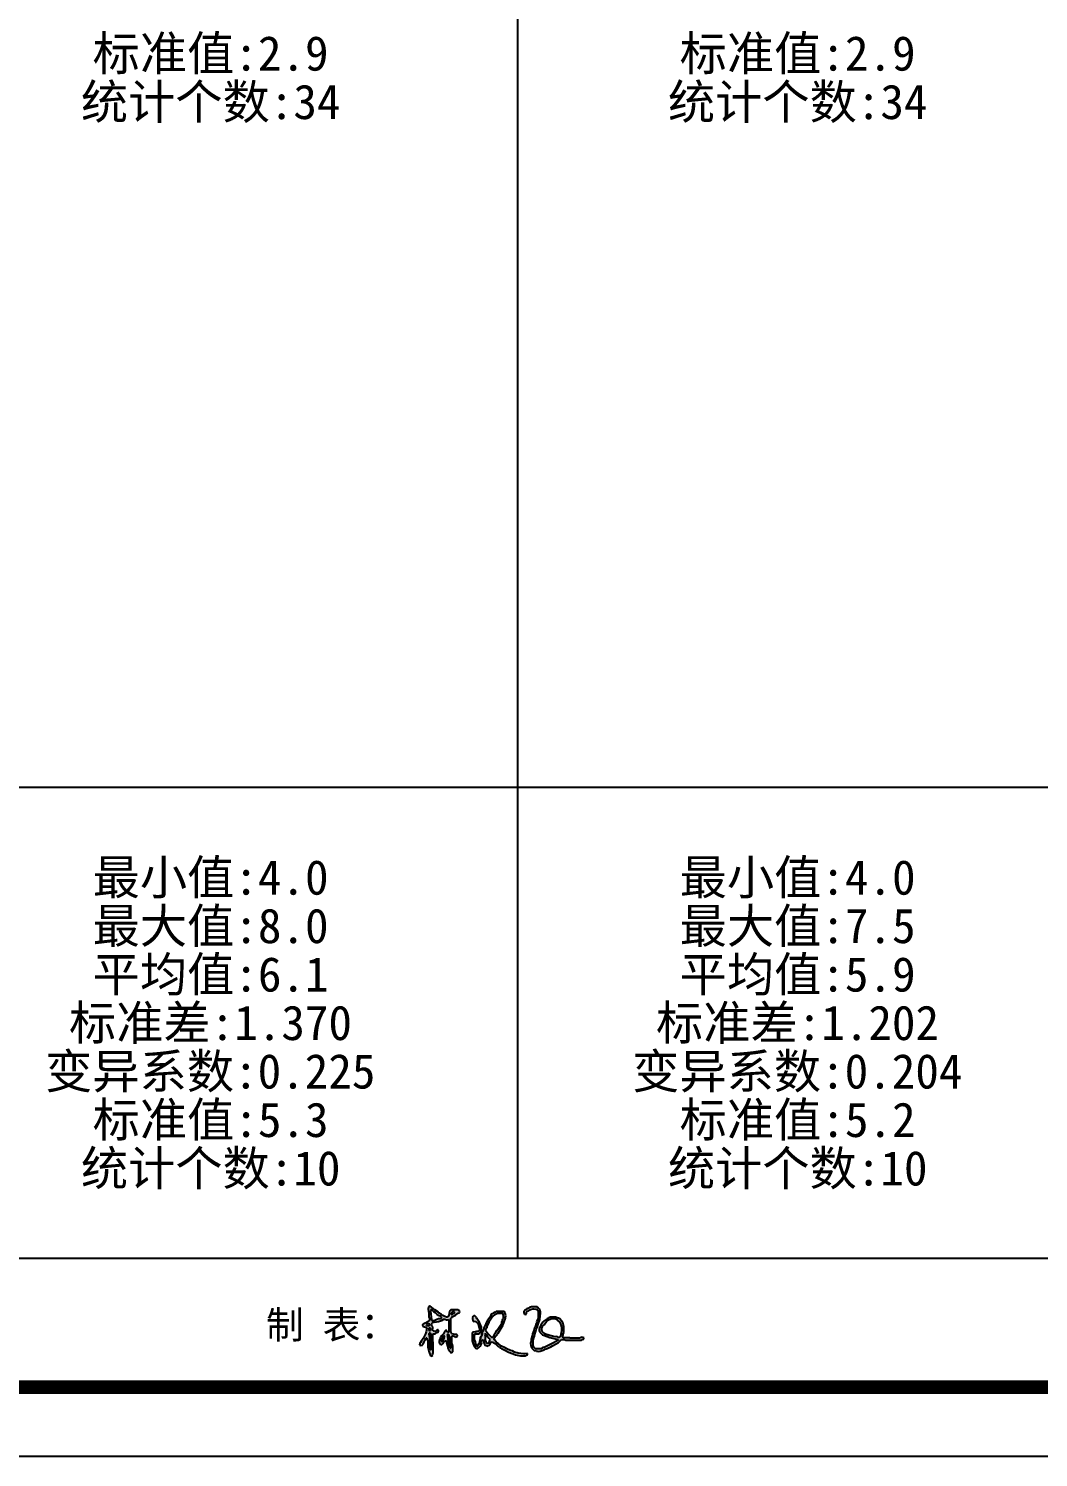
# Model space of a CAD drawing. Header units: millimetres. Extents: x 1134 to 2045, y 653 to 863.
# Drawn here: x 1504.8 to 1577.7, y 652.8 to 756 of the extents above; entities that cross this region are included whole.
import ezdxf

# ---------------------------------------------------------------- set-up
doc = ezdxf.new("R2010")
doc.units = ezdxf.units.MM
doc.layers.add('不打印', color=7, linetype='Continuous', plot=False)
doc.styles.add('成果图模板', font='simfang_0.ttf')
doc.styles.add('成果表转DWG表体', font='simfang_0.ttf', dxfattribs={"height": 2.5})

# ---------------------------------------------------------------- blocks, each defined once
blk = doc.blocks.new('动探试验统计表图框模板（昇龙3）.dwg1', base_point=(5, 185))
h = blk.add_hatch(color=256)
h.paths.add_polyline_path([(94.55, 9.36), (94.55, 9.57), (94.55, 9.99), (94.58, 9.99), (94.6, 10.04), (94.58, 10.06), (94.79, 10.15), (94.88, 10.2), (95.06, 10.34), (95.11, 10.37), (95.17, 10.39), (95.18, 10.45), (95.16, 10.5), (95.11, 10.54), (95.1, 10.55), (95.09, 10.56), (95.08, 10.57), (94.86, 10.57), (94.75, 10.57), (94.53, 10.57), (94.49, 10.54), (94.48, 10.52), (94.44, 10.48), (94.43, 10.33), (94.42, 10.26), (94.37, 10.12), (94.33, 10.07), (94.28, 10.05), (94.22, 10.06), (94.11, 10.1), (94.05, 10.12), (93.95, 10.17), (93.86, 10.24), (93.82, 10.27), (93.75, 10.35), (93.7, 10.35), (93.66, 10.37), (93.64, 10.41), (93.39, 10.59), (93.27, 10.68), (93.02, 10.86), (92.99, 10.84), (92.95, 10.83), (92.9, 10.69), (92.9, 10.61), (92.93, 10.46), (92.96, 10.31), (92.96, 10.22), (92.95, 10.06), (93.01, 9.96), (93.01, 9.88), (92.97, 9.77), (92.81, 9.69), (92.74, 9.65), (92.58, 9.57), (92.56, 9.55), (92.54, 9.54), (92.51, 9.55), (92.5, 9.51), (92.5, 9.49), (92.49, 9.44), (92.52, 9.43), (92.52, 9.4), (92.51, 9.37), (92.63, 9.35), (92.7, 9.33), (92.8, 9.26), (92.75, 8.99), (92.71, 8.85), (92.58, 8.61), (92.53, 8.5), (92.5, 8.45), (92.42, 8.35), (92.34, 8.23), (92.31, 8.16), (92.27, 8.03), (92.34, 8.02), (92.4, 8.01), (92.46, 8.03), (92.49, 8.05), (92.53, 8.1), (92.62, 8.27), (92.66, 8.36), (92.75, 8.54), (92.75, 8.56), (92.78, 8.57), (92.8, 8.55), (92.83, 8.46), (92.84, 8.41), (92.87, 8.32), (92.87, 8.16), (92.87, 8.08), (92.87, 7.92), (92.92, 7.7), (92.95, 7.59), (93.02, 7.37), (93.04, 7.33), (93.05, 7.31), (93.07, 7.26), (93.11, 7.27), (93.14, 7.26), (93.15, 7.23), (93.18, 7.26), (93.2, 7.28), (93.24, 7.32), (93.21, 7.36), (93.23, 7.42), (93.27, 7.44), (93.27, 7.78), (93.27, 7.95), (93.27, 8.28), (93.25, 8.28), (93.24, 8.28), (93.24, 8.51), (93.24, 8.63), (93.24, 8.86), (93.36, 8.85), (93.43, 8.87), (93.53, 8.94), (93.57, 8.96), (93.6, 8.97), (93.64, 8.99), (93.65, 9.02), (93.66, 9.04), (93.66, 9.08), (93.63, 9.13), (93.57, 9.14), (93.53, 9.1), (93.49, 9.09), (93.47, 9.08), (93.46, 9.04), (93.38, 9.02), (93.32, 9.03), (93.26, 9.08), (93.23, 9.1), (93.22, 9.11), (93.2, 9.14), (93.23, 9.23), (93.23, 9.28), (93.22, 9.37), (93.21, 9.41), (93.2, 9.43), (93.17, 9.44), (93.15, 9.53), (93.16, 9.58), (93.2, 9.66), (93.5, 9.71), (93.65, 9.75), (93.93, 9.84), (93.99, 9.9), (94.04, 9.91), (94.11, 9.9), (94.22, 9.87), (94.29, 9.87), (94.4, 9.88), (94.4, 9.52), (94.4, 9.34), (94.4, 8.97), (94.34, 8.96), (94.3, 8.97), (94.26, 9.01), (94.26, 9.04), (94.26, 9.08), (94.2, 9.09), (94.16, 9.08), (94.11, 9.04), (94.01, 8.86), (93.94, 8.78), (93.78, 8.64), (93.79, 8.57), (93.77, 8.52), (93.71, 8.46), (93.69, 8.32), (93.7, 8.24), (93.75, 8.1), (93.83, 8.08), (93.88, 8.09), (93.95, 8.14), (94.02, 8.22), (94.06, 8.27), (94.13, 8.35), (94.17, 8.35), (94.18, 8.35), (94.22, 8.35), (94.22, 8.2), (94.24, 8.12), (94.29, 7.97), (94.33, 7.81), (94.36, 7.72), (94.46, 7.59), (94.48, 7.57), (94.49, 7.54), (94.48, 7.52), (94.52, 7.51), (94.54, 7.5), (94.58, 7.5), (94.64, 7.53), (94.69, 7.55), (94.69, 7.71), (94.69, 7.79), (94.69, 7.95), (94.66, 8.04), (94.65, 8.08), (94.62, 8.17), (94.61, 8.36), (94.6, 8.46), (94.6, 8.64), (94.64, 8.7), (94.71, 8.7), (94.77, 8.66), (94.86, 8.62), (94.93, 8.63), (95.02, 8.68), (95.03, 8.73), (95.02, 8.76), (94.98, 8.79), (94.82, 8.8), (94.74, 8.82), (94.58, 8.86), (94.6, 8.89), (94.58, 8.93), (94.55, 8.94)])
h.paths.add_polyline_path([(94.4, 8.79), (94.46, 8.56), (94.47, 8.44), (94.49, 8.21), (94.54, 8.05), (94.55, 7.97), (94.55, 7.81), (94.52, 7.81), (94.5, 7.81), (94.48, 7.81), (94.44, 7.94), (94.42, 8), (94.38, 8.14), (94.35, 8.35), (94.33, 8.46), (94.29, 8.68), (94.29, 8.72), (94.28, 8.75), (94.28, 8.79), (94.33, 8.79), (94.35, 8.79)], flags=16)
h.paths.add_polyline_path([(94.08, 8.68), (94.05, 8.5), (94, 8.41), (93.88, 8.28), (93.84, 8.33), (93.84, 8.37), (93.86, 8.43), (93.9, 8.51), (93.92, 8.56), (93.97, 8.64), (93.99, 8.68), (94.03, 8.7)], flags=16)
h.paths.add_polyline_path([(93.86, 9.95), (93.72, 9.96), (93.65, 9.95), (93.53, 9.9), (93.39, 9.84), (93.31, 9.82), (93.17, 9.81), (93.17, 9.82), (93.16, 9.84), (93.15, 9.84), (93.12, 10.11), (93.1, 10.24), (93.07, 10.5), (93.09, 10.53), (93.08, 10.56), (93.06, 10.57), (93.1, 10.57), (93.12, 10.57), (93.17, 10.57), (93.26, 10.48), (93.31, 10.44), (93.42, 10.37), (93.56, 10.24), (93.65, 10.18), (93.82, 10.1), (93.86, 10.05), (93.87, 10.01)], flags=16)
h.paths.add_polyline_path([(94.63, 10.24), (94.58, 10.25), (94.59, 10.26), (94.58, 10.27), (94.57, 10.28), (94.57, 10.34), (94.58, 10.39), (94.66, 10.43), (94.72, 10.44), (94.8, 10.43), (94.8, 10.38), (94.8, 10.36), (94.8, 10.32), (94.76, 10.33), (94.73, 10.33), (94.69, 10.3), (94.67, 10.26)], flags=16)
h.paths.add_polyline_path([(93.06, 9.19), (93.06, 9.15), (93.06, 9.08), (93.01, 9.08), (92.99, 9.08), (92.95, 9.08), (92.95, 9.15), (92.95, 9.19), (92.95, 9.26), (92.99, 9.26), (93.01, 9.26), (93.06, 9.26)], flags=16)
h.paths.add_polyline_path([(93.09, 8.86), (93.09, 8.67), (93.09, 8.58), (93.09, 8.39), (93.11, 8.39), (93.11, 8.39), (93.13, 8.39), (93.13, 8.11), (93.13, 7.97), (93.13, 7.7), (93.1, 7.7), (93.09, 7.7), (93.06, 7.7), (93.07, 7.73), (93.05, 7.77), (93.02, 7.77), (93.02, 7.95), (93.02, 8.03), (93.02, 8.21), (93.01, 8.21), (93, 8.21), (92.98, 8.21), (93, 8.43), (93, 8.54), (92.97, 8.75), (92.95, 8.81), (92.96, 8.85), (92.98, 8.9), (93.03, 8.9), (93.06, 8.89)], flags=16)
h.paths.add_polyline_path([(93.02, 9.48), (92.94, 9.44), (92.89, 9.43), (92.8, 9.44), (92.78, 9.46), (92.77, 9.49), (92.78, 9.52), (92.86, 9.57), (92.93, 9.58), (93.02, 9.55), (93.02, 9.52), (93.02, 9.51)], flags=16)
h.paths.add_polyline_path([(98.18, 9.25), (98.29, 9.44), (98.44, 9.83), (98.45, 9.85), (98.45, 9.86), (98.46, 9.88), (98.48, 9.99), (98.49, 10.04), (98.51, 10.15), (98.49, 10.28), (98.47, 10.35), (98.4, 10.46), (98.17, 10.46), (98.06, 10.46), (97.82, 10.46), (97.73, 10.42), (97.69, 10.39), (97.6, 10.34), (97.52, 10.29), (97.48, 10.26), (97.42, 10.19), (97.39, 10.1), (97.36, 10.06), (97.29, 9.99), (97.27, 9.93), (97.22, 9.88), (97.12, 9.68), (97.07, 9.58), (96.97, 9.37), (96.93, 9.29), (96.92, 9.24), (96.91, 9.15), (96.88, 9.15), (96.88, 9.04), (96.81, 8.98), (96.79, 8.92), (96.8, 8.83), (96.77, 8.83), (96.77, 8.72), (96.71, 8.64), (96.69, 8.59), (96.68, 8.5), (96.64, 8.3), (96.6, 8.2), (96.49, 8.03), (96.46, 7.98), (96.42, 7.97), (96.37, 7.99), (96.32, 8.18), (96.29, 8.27), (96.22, 8.44), (96.22, 8.6), (96.22, 8.67), (96.22, 8.83), (96.25, 8.81), (96.29, 8.83), (96.29, 8.86), (96.59, 8.86), (96.59, 8.9), (96.63, 8.89), (96.66, 8.9), (96.69, 8.94), (96.68, 8.96), (96.7, 9), (96.73, 9.01), (96.73, 9.37), (96.63, 9.62), (96.57, 9.74), (96.42, 9.95), (96.38, 10.04), (96.35, 10.07), (96.28, 10.14), (96.2, 10.14), (96.15, 10.11), (96.11, 10.04), (96.11, 9.92), (96.12, 9.86), (96.15, 9.74), (96.24, 9.76), (96.31, 9.75), (96.39, 9.7), (96.47, 9.62), (96.51, 9.56), (96.53, 9.44), (96.59, 9.29), (96.6, 9.21), (96.59, 9.04), (96.4, 9.02), (96.3, 9), (96.11, 8.97), (96.12, 8.95), (96.1, 8.93), (96.08, 8.94), (96.08, 8.7), (96.08, 8.59), (96.08, 8.35), (96.15, 8.12), (96.21, 8.01), (96.35, 7.81), (96.42, 7.79), (96.47, 7.8), (96.53, 7.84), (96.66, 7.96), (96.71, 8.04), (96.77, 8.21), (96.75, 8.27), (96.76, 8.32), (96.8, 8.37), (96.81, 8.4), (96.85, 8.42), (96.88, 8.41), (96.91, 8.28), (96.93, 8.22), (96.97, 8.1), (97.02, 8.03), (97.06, 8), (97.13, 7.95), (97.24, 8), (97.3, 8.03), (97.39, 8.12), (97.41, 8.2), (97.45, 8.25), (97.53, 8.28), (97.73, 8.16), (97.82, 8.09), (97.97, 7.92), (98.02, 7.93), (98.05, 7.91), (98.08, 7.86), (98.14, 7.84), (98.19, 7.79), (98.39, 7.69), (98.49, 7.64), (98.7, 7.53), (99.04, 7.4), (99.21, 7.34), (99.57, 7.26), (99.71, 7.26), (99.79, 7.26), (99.93, 7.26), (99.98, 7.31), (100.01, 7.32), (100.08, 7.33), (100.08, 7.38), (100.08, 7.4), (100.08, 7.44), (99.89, 7.41), (99.79, 7.41), (99.6, 7.43), (99.41, 7.45), (99.32, 7.47), (99.13, 7.53), (99.02, 7.59), (98.96, 7.61), (98.84, 7.64), (98.58, 7.77), (98.45, 7.84), (98.19, 7.97), (97.97, 8.12), (97.86, 8.21), (97.68, 8.41), (97.66, 8.46), (97.67, 8.51), (97.71, 8.55), (97.77, 8.66), (97.81, 8.71), (97.9, 8.79), (97.89, 8.84), (97.91, 8.88), (97.95, 8.9)])
h.paths.add_polyline_path([(97.05, 9.09), (97.04, 9.15), (97.06, 9.23), (97.12, 9.26), (97.14, 9.31), (97.13, 9.37), (97.28, 9.68), (97.37, 9.83), (97.57, 10.12), (97.69, 10.21), (97.76, 10.25), (97.9, 10.32), (98.06, 10.32), (98.14, 10.32), (98.3, 10.32), (98.34, 10.18), (98.35, 10.1), (98.33, 9.95), (98.29, 9.91), (98.28, 9.87), (98.28, 9.81), (98.23, 9.75), (98.21, 9.7), (98.22, 9.63), (97.97, 9.27), (97.85, 9.08), (97.64, 8.7), (97.61, 8.63), (97.55, 8.6), (97.48, 8.61), (97.31, 8.77), (97.24, 8.85), (97.09, 9.03)], flags=16)
h.paths.add_polyline_path([(97.03, 8.83), (97.05, 8.83), (97.09, 8.83), (97.09, 8.8), (97.09, 8.78), (97.09, 8.75), (97.12, 8.75), (97.14, 8.75), (97.17, 8.75), (97.22, 8.62), (97.27, 8.55), (97.39, 8.46), (97.36, 8.36), (97.34, 8.3), (97.28, 8.21), (97.22, 8.19), (97.19, 8.17), (97.15, 8.14), (97.08, 8.23), (97.06, 8.28), (97.02, 8.39), (97.02, 8.54), (97.02, 8.61), (97.02, 8.75), (96.99, 8.76), (96.97, 8.8), (96.99, 8.83)], flags=16)
h.paths.add_polyline_path([(102.7, 8.94), (102.7, 9.12), (102.7, 9.21), (102.7, 9.39), (102.66, 9.56), (102.62, 9.65), (102.52, 9.79), (102.4, 9.92), (102.32, 9.98), (102.15, 10.04), (102.14, 10.05), (102.13, 10.06), (102.12, 10.06), (101.96, 10.06), (101.87, 10.06), (101.71, 10.06), (101.62, 10.02), (101.58, 9.99), (101.5, 9.94), (101.28, 9.79), (101.18, 9.7), (101.04, 9.48), (101, 9.37), (100.98, 9.32), (100.91, 9.23), (100.91, 9.12), (100.92, 9.06), (100.97, 8.97), (101.08, 8.84), (101.16, 8.78), (101.31, 8.72), (101.69, 8.59), (101.88, 8.54), (102.26, 8.44), (102.28, 8.44), (102.29, 8.41), (102.28, 8.39), (102.26, 8.37), (102.25, 8.36), (102.22, 8.34), (101.85, 8.15), (101.66, 8.05), (101.28, 7.86), (101.2, 7.86), (101.15, 7.83), (101.1, 7.77), (100.91, 7.77), (100.82, 7.77), (100.64, 7.77), (100.58, 7.84), (100.54, 7.88), (100.48, 7.95), (100.48, 8.13), (100.48, 8.22), (100.48, 8.39), (100.54, 8.56), (100.57, 8.65), (100.61, 8.83), (100.68, 9.04), (100.71, 9.15), (100.79, 9.37), (100.85, 9.55), (100.88, 9.63), (100.95, 9.81), (100.96, 9.85), (100.97, 9.87), (100.97, 9.92), (100.99, 10.07), (101, 10.15), (101.02, 10.3), (101.01, 10.44), (100.99, 10.52), (100.93, 10.65), (100.87, 10.7), (100.83, 10.73), (100.77, 10.79), (100.61, 10.79), (100.53, 10.79), (100.37, 10.79), (100.23, 10.74), (100.16, 10.71), (100.02, 10.65), (99.94, 10.59), (99.89, 10.56), (99.82, 10.48), (99.8, 10.41), (99.81, 10.36), (99.86, 10.3), (99.87, 10.26), (99.93, 10.24), (99.97, 10.26), (100, 10.35), (100.01, 10.39), (100.04, 10.48), (100.15, 10.52), (100.2, 10.55), (100.3, 10.61), (100.45, 10.65), (100.54, 10.65), (100.7, 10.63), (100.74, 10.6), (100.76, 10.59), (100.81, 10.57), (100.79, 10.54), (100.81, 10.5), (100.84, 10.5), (100.84, 10.3), (100.84, 10.19), (100.84, 9.99), (100.8, 9.89), (100.78, 9.84), (100.73, 9.74), (100.74, 9.65), (100.73, 9.59), (100.68, 9.52), (100.62, 9.34), (100.59, 9.26), (100.53, 9.08), (100.44, 8.84), (100.4, 8.71), (100.35, 8.46), (100.33, 8.33), (100.32, 8.27), (100.3, 8.14), (100.31, 8), (100.33, 7.93), (100.39, 7.81), (100.47, 7.73), (100.51, 7.7), (100.59, 7.63), (100.64, 7.65), (100.69, 7.64), (100.73, 7.59), (100.89, 7.58), (100.98, 7.6), (101.13, 7.64), (101.28, 7.7), (101.35, 7.73), (101.5, 7.79), (101.76, 7.92), (101.89, 7.99), (102.15, 8.12), (102.32, 8.22), (102.39, 8.29), (102.53, 8.43), (102.66, 8.45), (102.73, 8.44), (102.84, 8.39), (103.29, 8.39), (103.52, 8.39), (103.97, 8.39), (104.02, 8.45), (104.07, 8.47), (104.15, 8.46), (104.15, 8.51), (104.15, 8.53), (104.15, 8.57), (104.02, 8.6), (103.95, 8.59), (103.82, 8.54), (103.55, 8.54), (103.41, 8.54), (103.13, 8.54), (103.13, 8.55), (103.13, 8.57), (102.94, 8.57), (102.85, 8.57), (102.66, 8.57), (102.61, 8.63), (102.61, 8.69), (102.64, 8.75), (102.64, 8.83), (102.66, 8.87)])
h.paths.add_polyline_path([(101.22, 8.92), (101.11, 9.04), (101.08, 9.17), (101.09, 9.25), (101.13, 9.37), (101.24, 9.48), (101.29, 9.53), (101.39, 9.64), (101.5, 9.78), (101.59, 9.84), (101.75, 9.9), (101.92, 9.93), (102.02, 9.93), (102.19, 9.88), (102.24, 9.81), (102.28, 9.78), (102.35, 9.74), (102.46, 9.6), (102.51, 9.51), (102.55, 9.34), (102.55, 9.08), (102.53, 8.95), (102.48, 8.7), (102.46, 8.68), (102.45, 8.67), (102.42, 8.64), (102.37, 8.6), (102.33, 8.59), (102.26, 8.61), (102.18, 8.66), (102.13, 8.67), (102.04, 8.66), (101.87, 8.71), (101.78, 8.73), (101.61, 8.77), (101.54, 8.79), (101.51, 8.8), (101.44, 8.83), (101.29, 8.87)], flags=16)
for p, q in [((92.95, 10.83), (92.9, 10.69)), ((92.9, 10.69), (92.9, 10.61)), ((92.9, 10.61), (92.93, 10.46)), ((92.93, 10.46), (92.96, 10.31)), ((92.98, 10.84), (92.95, 10.83)), ((92.99, 10.84), (92.98, 10.84)), ((93.02, 10.86), (92.99, 10.84)), ((93.27, 10.68), (93.02, 10.86)), ((93.1, 10.57), (93.06, 10.57)), ((93.06, 10.57), (93.08, 10.56)), ((93.09, 10.53), (93.07, 10.5)), ((93.07, 10.5), (93.1, 10.24)), ((93.08, 10.56), (93.09, 10.53)), ((93.12, 10.57), (93.1, 10.57)), ((93.17, 10.57), (93.12, 10.57)), ((93.26, 10.48), (93.17, 10.57)), ((93.31, 10.44), (93.26, 10.48)), ((93.39, 10.59), (93.27, 10.68)), ((93.42, 10.37), (93.31, 10.44)), ((93.64, 10.41), (93.39, 10.59)), ((93.56, 10.24), (93.42, 10.37)), ((93.66, 10.37), (93.64, 10.41)), ((93.7, 10.35), (93.66, 10.37)), ((93.75, 10.35), (93.7, 10.35)), ((93.82, 10.27), (93.75, 10.35)), ((94.43, 10.33), (94.42, 10.26)), ((94.44, 10.48), (94.43, 10.33)), ((94.48, 10.52), (94.44, 10.48)), ((94.49, 10.54), (94.48, 10.52)), ((94.53, 10.57), (94.49, 10.54)), ((94.75, 10.57), (94.53, 10.57)), ((94.58, 10.35), (94.57, 10.33)), ((94.57, 10.33), (94.57, 10.28)), ((94.66, 10.43), (94.58, 10.39)), ((94.58, 10.39), (94.58, 10.35)), ((94.72, 10.44), (94.66, 10.43)), ((94.69, 10.3), (94.73, 10.33)), ((94.8, 10.43), (94.72, 10.44)), ((94.73, 10.33), (94.76, 10.33)), ((94.86, 10.57), (94.75, 10.57)), ((94.76, 10.33), (94.8, 10.32)), ((94.8, 10.38), (94.8, 10.43)), ((94.8, 10.36), (94.8, 10.38)), ((94.8, 10.32), (94.8, 10.36)), ((95.08, 10.57), (94.86, 10.57)), ((94.88, 10.2), (95.06, 10.34)), ((95.06, 10.34), (95.1, 10.36)), ((95.09, 10.56), (95.08, 10.57)), ((95.1, 10.55), (95.09, 10.56)), ((95.11, 10.54), (95.1, 10.55)), ((95.1, 10.36), (95.12, 10.37)), ((95.16, 10.5), (95.11, 10.54)), ((95.12, 10.37), (95.17, 10.39)), ((95.18, 10.45), (95.16, 10.5)), ((95.17, 10.39), (95.18, 10.45)), ((97.6, 10.34), (97.52, 10.29)), ((97.69, 10.39), (97.6, 10.34)), ((97.73, 10.42), (97.69, 10.39)), ((97.82, 10.46), (97.73, 10.42)), ((97.9, 10.32), (97.76, 10.25)), ((98.06, 10.46), (97.82, 10.46)), ((98.06, 10.32), (97.9, 10.32)), ((98.17, 10.46), (98.06, 10.46)), ((98.14, 10.32), (98.06, 10.32)), ((98.3, 10.32), (98.14, 10.32)), ((98.4, 10.46), (98.17, 10.46)), ((98.34, 10.18), (98.3, 10.32)), ((98.47, 10.35), (98.4, 10.46)), ((98.49, 10.28), (98.47, 10.35)), ((99.82, 10.48), (99.8, 10.41)), ((99.8, 10.41), (99.81, 10.36)), ((99.81, 10.36), (99.86, 10.3)), ((99.89, 10.56), (99.82, 10.48)), ((99.94, 10.59), (99.89, 10.56)), ((100.02, 10.65), (99.94, 10.59)), ((99.97, 10.26), (100, 10.35)), ((100, 10.35), (100.01, 10.39)), ((100.01, 10.39), (100.04, 10.48)), ((100.16, 10.71), (100.02, 10.65)), ((100.04, 10.48), (100.15, 10.52)), ((100.15, 10.52), (100.2, 10.55)), ((100.23, 10.74), (100.16, 10.71)), ((100.2, 10.55), (100.3, 10.61)), ((100.37, 10.79), (100.23, 10.74)), ((100.3, 10.61), (100.45, 10.65)), ((100.53, 10.79), (100.37, 10.79)), ((100.45, 10.65), (100.54, 10.65)), ((100.61, 10.79), (100.53, 10.79)), ((100.54, 10.65), (100.7, 10.63)), ((100.77, 10.79), (100.61, 10.79)), ((100.7, 10.63), (100.74, 10.6)), ((100.74, 10.6), (100.76, 10.59)), ((100.76, 10.59), (100.81, 10.57)), ((100.83, 10.73), (100.77, 10.79)), ((100.81, 10.57), (100.79, 10.54)), ((100.79, 10.54), (100.81, 10.5)), ((100.81, 10.5), (100.84, 10.5)), ((100.87, 10.7), (100.83, 10.73)), ((100.84, 10.5), (100.84, 10.3)), ((100.93, 10.65), (100.87, 10.7)), ((100.99, 10.52), (100.93, 10.65)), ((101.01, 10.44), (100.99, 10.52)), ((101.02, 10.3), (101.01, 10.44)), ((92.5, 9.49), (92.49, 9.44)), ((92.49, 9.44), (92.52, 9.43)), ((92.51, 9.55), (92.5, 9.51)), ((92.5, 9.51), (92.5, 9.49)), ((92.54, 9.54), (92.51, 9.55)), ((92.52, 9.4), (92.51, 9.37)), ((92.51, 9.37), (92.63, 9.35)), ((92.52, 9.43), (92.52, 9.4)), ((92.56, 9.55), (92.54, 9.54)), ((92.58, 9.57), (92.56, 9.55)), ((92.74, 9.65), (92.58, 9.57)), ((92.63, 9.35), (92.7, 9.33)), ((92.7, 9.33), (92.8, 9.26)), ((92.81, 9.69), (92.74, 9.65)), ((92.78, 9.52), (92.77, 9.49)), ((92.77, 9.49), (92.78, 9.46)), ((92.86, 9.57), (92.78, 9.52)), ((92.78, 9.46), (92.8, 9.44)), ((92.8, 9.44), (92.89, 9.43)), ((92.97, 9.77), (92.81, 9.69)), ((92.93, 9.58), (92.86, 9.57)), ((92.89, 9.43), (92.94, 9.44)), ((93.02, 9.55), (92.93, 9.58)), ((92.94, 9.44), (93.02, 9.48)), ((92.96, 10.22), (92.95, 10.06)), ((92.95, 10.06), (93.01, 9.96)), ((92.96, 10.31), (92.96, 10.22)), ((93.01, 9.88), (92.97, 9.77)), ((93.01, 9.96), (93.01, 9.88)), ((93.02, 9.52), (93.02, 9.55)), ((93.02, 9.51), (93.02, 9.52)), ((93.02, 9.48), (93.02, 9.51)), ((93.1, 10.24), (93.12, 10.11)), ((93.12, 10.11), (93.15, 9.84)), ((93.15, 9.84), (93.16, 9.84)), ((93.15, 9.53), (93.16, 9.58)), ((93.17, 9.44), (93.15, 9.53)), ((93.16, 9.84), (93.17, 9.82)), ((93.16, 9.58), (93.2, 9.66)), ((93.17, 9.81), (93.31, 9.82)), ((93.17, 9.82), (93.17, 9.81)), ((93.2, 9.43), (93.17, 9.44)), ((93.2, 9.66), (93.5, 9.71)), ((93.21, 9.41), (93.2, 9.43)), ((93.22, 9.37), (93.21, 9.41)), ((93.23, 9.28), (93.22, 9.37)), ((93.31, 9.82), (93.39, 9.84)), ((93.39, 9.84), (93.53, 9.9)), ((93.5, 9.71), (93.65, 9.75)), ((93.53, 9.9), (93.65, 9.95)), ((93.65, 10.18), (93.56, 10.24)), ((93.82, 10.1), (93.65, 10.18)), ((93.65, 9.95), (93.72, 9.96)), ((93.65, 9.75), (93.93, 9.84)), ((93.72, 9.96), (93.86, 9.95)), ((93.86, 10.24), (93.82, 10.27)), ((93.86, 10.05), (93.82, 10.1)), ((93.95, 10.17), (93.86, 10.24)), ((93.87, 10.01), (93.86, 10.05)), ((93.86, 9.95), (93.87, 10.01)), ((93.93, 9.84), (93.99, 9.9)), ((94.05, 10.12), (93.95, 10.17)), ((93.99, 9.9), (94.04, 9.91)), ((94.04, 9.91), (94.11, 9.9)), ((94.11, 10.1), (94.05, 10.12)), ((94.22, 10.06), (94.11, 10.1)), ((94.11, 9.9), (94.22, 9.87)), ((94.28, 10.05), (94.22, 10.06)), ((94.22, 9.87), (94.29, 9.87)), ((94.33, 10.07), (94.28, 10.05)), ((94.29, 9.87), (94.4, 9.88)), ((94.37, 10.12), (94.33, 10.07)), ((94.42, 10.26), (94.37, 10.12)), ((94.4, 9.88), (94.4, 9.52)), ((94.4, 9.52), (94.4, 9.34)), ((94.4, 9.34), (94.4, 8.97)), ((94.55, 9.57), (94.55, 9.99)), ((94.55, 9.99), (94.58, 9.99)), ((94.55, 9.36), (94.55, 9.57)), ((94.55, 8.94), (94.55, 9.36)), ((94.57, 10.28), (94.58, 10.27)), ((94.58, 10.27), (94.59, 10.26)), ((94.59, 10.26), (94.58, 10.25)), ((94.58, 10.25), (94.63, 10.24)), ((94.58, 10.06), (94.79, 10.15)), ((94.6, 10.04), (94.58, 10.06)), ((94.58, 9.99), (94.6, 10.04)), ((94.63, 10.24), (94.67, 10.26)), ((94.67, 10.26), (94.69, 10.3)), ((94.79, 10.15), (94.88, 10.2)), ((96.15, 10.11), (96.11, 10.04)), ((96.11, 10.04), (96.11, 9.92)), ((96.11, 9.92), (96.12, 9.86)), ((96.12, 9.86), (96.15, 9.74)), ((96.2, 10.14), (96.15, 10.11)), ((96.15, 9.74), (96.24, 9.76)), ((96.28, 10.14), (96.2, 10.14)), ((96.24, 9.76), (96.31, 9.75)), ((96.35, 10.07), (96.28, 10.14)), ((96.31, 9.75), (96.39, 9.7)), ((96.38, 10.04), (96.35, 10.07)), ((96.42, 9.95), (96.38, 10.04)), ((96.39, 9.7), (96.47, 9.62)), ((96.57, 9.74), (96.42, 9.95)), ((96.47, 9.62), (96.51, 9.56)), ((96.51, 9.56), (96.53, 9.44)), ((96.53, 9.44), (96.59, 9.29)), ((96.63, 9.62), (96.57, 9.74)), ((96.59, 9.29), (96.6, 9.21)), ((96.73, 9.37), (96.63, 9.62)), ((96.73, 9.01), (96.73, 9.37)), ((96.73, 9.37), (96.73, 9.01)), ((96.73, 9.01), (96.73, 9.37)), ((96.93, 9.29), (96.92, 9.24)), ((96.97, 9.37), (96.93, 9.29)), ((97.07, 9.58), (96.97, 9.37)), ((97.12, 9.68), (97.07, 9.58)), ((97.22, 9.88), (97.12, 9.68)), ((97.14, 9.31), (97.12, 9.26)), ((97.28, 9.68), (97.13, 9.37)), ((97.13, 9.37), (97.14, 9.31)), ((97.26, 9.92), (97.22, 9.88)), ((97.28, 9.94), (97.26, 9.92)), ((97.29, 9.99), (97.28, 9.94)), ((97.37, 9.83), (97.28, 9.68)), ((97.36, 10.06), (97.29, 9.99)), ((97.39, 10.1), (97.36, 10.06)), ((97.57, 10.12), (97.37, 9.83)), ((97.42, 10.19), (97.39, 10.1)), ((97.48, 10.26), (97.42, 10.19)), ((97.52, 10.29), (97.48, 10.26)), ((97.69, 10.21), (97.57, 10.12)), ((97.76, 10.25), (97.69, 10.21)), ((97.97, 9.27), (98.22, 9.63)), ((98.18, 9.25), (98.29, 9.44)), ((98.21, 9.7), (98.23, 9.75)), ((98.22, 9.63), (98.21, 9.7)), ((98.23, 9.75), (98.28, 9.81)), ((98.28, 9.87), (98.29, 9.91)), ((98.28, 9.81), (98.28, 9.87)), ((98.29, 9.91), (98.33, 9.95)), ((98.29, 9.44), (98.44, 9.83)), ((98.33, 9.95), (98.35, 10.1)), ((98.35, 10.1), (98.34, 10.18)), ((98.44, 9.83), (98.45, 9.85)), ((98.45, 9.86), (98.46, 9.88)), ((98.45, 9.85), (98.45, 9.86)), ((98.46, 9.88), (98.48, 9.99)), ((98.48, 9.99), (98.49, 10.04)), ((98.51, 10.15), (98.49, 10.28)), ((98.49, 10.04), (98.51, 10.15)), ((99.86, 10.3), (99.87, 10.26)), ((99.87, 10.26), (99.93, 10.24)), ((99.93, 10.24), (99.97, 10.26)), ((100.62, 9.34), (100.59, 9.26)), ((100.68, 9.52), (100.62, 9.34)), ((100.73, 9.59), (100.68, 9.52)), ((100.71, 9.15), (100.79, 9.37)), ((100.78, 9.84), (100.73, 9.74)), ((100.73, 9.74), (100.74, 9.65)), ((100.74, 9.65), (100.73, 9.59)), ((100.8, 9.89), (100.78, 9.84)), ((100.79, 9.37), (100.85, 9.55)), ((100.84, 9.99), (100.8, 9.89)), ((100.84, 10.3), (100.84, 10.19)), ((100.84, 10.19), (100.84, 9.99)), ((100.85, 9.55), (100.88, 9.63)), ((100.88, 9.63), (100.95, 9.81)), ((100.98, 9.32), (100.91, 9.23)), ((100.95, 9.81), (100.96, 9.85)), ((100.96, 9.85), (100.97, 9.87)), ((100.97, 9.92), (100.99, 10.07)), ((100.97, 9.87), (100.97, 9.92)), ((101, 9.37), (100.98, 9.32)), ((100.99, 10.07), (101, 10.15)), ((101, 10.15), (101.02, 10.3)), ((101.04, 9.48), (101, 9.37)), ((101.18, 9.7), (101.04, 9.48)), ((101.13, 9.37), (101.09, 9.25)), ((101.24, 9.48), (101.13, 9.37)), ((101.28, 9.79), (101.18, 9.7)), ((101.29, 9.53), (101.24, 9.48)), ((101.5, 9.94), (101.28, 9.79)), ((101.39, 9.64), (101.29, 9.53)), ((101.5, 9.78), (101.39, 9.64)), ((101.58, 9.99), (101.5, 9.94)), ((101.59, 9.84), (101.5, 9.78)), ((101.62, 10.02), (101.58, 9.99)), ((101.75, 9.9), (101.59, 9.84)), ((101.71, 10.06), (101.62, 10.02)), ((101.87, 10.06), (101.71, 10.06)), ((101.92, 9.93), (101.75, 9.9)), ((101.96, 10.06), (101.87, 10.06)), ((102.02, 9.93), (101.92, 9.93)), ((102.12, 10.06), (101.96, 10.06)), ((102.19, 9.88), (102.02, 9.93)), ((102.13, 10.06), (102.12, 10.06)), ((102.14, 10.05), (102.13, 10.06)), ((102.15, 10.04), (102.14, 10.05)), ((102.32, 9.98), (102.15, 10.04)), ((102.24, 9.81), (102.19, 9.88)), ((102.28, 9.78), (102.24, 9.81)), ((102.35, 9.74), (102.28, 9.78)), ((102.4, 9.92), (102.32, 9.98)), ((102.46, 9.6), (102.35, 9.74)), ((102.52, 9.79), (102.4, 9.92)), ((102.51, 9.51), (102.46, 9.6)), ((102.55, 9.34), (102.51, 9.51)), ((102.62, 9.65), (102.52, 9.79)), ((102.55, 9.08), (102.55, 9.34)), ((102.66, 9.56), (102.62, 9.65)), ((102.7, 9.39), (102.66, 9.56)), ((102.7, 9.21), (102.7, 9.39)), ((92.42, 8.35), (92.34, 8.23)), ((92.5, 8.45), (92.42, 8.35)), ((92.53, 8.5), (92.5, 8.45)), ((92.58, 8.61), (92.53, 8.5)), ((92.53, 8.1), (92.62, 8.27)), ((92.71, 8.85), (92.58, 8.61)), ((92.62, 8.27), (92.66, 8.36)), ((92.66, 8.36), (92.75, 8.54)), ((92.75, 8.99), (92.71, 8.85)), ((92.8, 9.26), (92.75, 8.99)), ((92.75, 8.56), (92.78, 8.57)), ((92.75, 8.54), (92.75, 8.56)), ((92.78, 8.57), (92.8, 8.55)), ((92.8, 8.55), (92.83, 8.46)), ((92.83, 8.46), (92.84, 8.41)), ((92.84, 8.41), (92.87, 8.32)), ((92.87, 8.32), (92.87, 8.16)), ((92.99, 9.26), (92.95, 9.26)), ((92.95, 9.26), (92.95, 9.19)), ((92.95, 9.19), (92.95, 9.15)), ((92.95, 9.15), (92.95, 9.08)), ((92.95, 9.08), (92.99, 9.08)), ((92.96, 8.85), (92.95, 8.81)), ((92.95, 8.81), (92.97, 8.75)), ((92.98, 8.9), (92.96, 8.85)), ((92.97, 8.75), (93, 8.54)), ((93.03, 8.9), (92.98, 8.9)), ((93, 8.43), (92.98, 8.21)), ((93.01, 9.26), (92.99, 9.26)), ((92.99, 9.08), (93.01, 9.08)), ((93, 8.54), (93, 8.43)), ((93.06, 9.26), (93.01, 9.26)), ((93.01, 9.08), (93.06, 9.08)), ((93.06, 8.89), (93.03, 8.9)), ((93.06, 9.19), (93.06, 9.26)), ((93.06, 9.15), (93.06, 9.19)), ((93.06, 9.08), (93.06, 9.15)), ((93.09, 8.86), (93.06, 8.89)), ((93.09, 8.67), (93.09, 8.86)), ((93.09, 8.58), (93.09, 8.67)), ((93.09, 8.39), (93.09, 8.58)), ((93.11, 8.39), (93.09, 8.39)), ((93.13, 8.39), (93.11, 8.39)), ((93.11, 8.39), (93.11, 8.39)), ((93.13, 8.11), (93.13, 8.39)), ((93.2, 9.14), (93.23, 9.23)), ((93.22, 9.11), (93.2, 9.14)), ((93.23, 9.1), (93.22, 9.11)), ((93.23, 9.23), (93.23, 9.28)), ((93.26, 9.08), (93.23, 9.1)), ((93.24, 8.63), (93.24, 8.86)), ((93.24, 8.86), (93.36, 8.85)), ((93.24, 8.51), (93.24, 8.63)), ((93.24, 8.28), (93.24, 8.51)), ((93.25, 8.28), (93.24, 8.28)), ((93.26, 8.28), (93.25, 8.28)), ((93.32, 9.03), (93.26, 9.08)), ((93.27, 8.28), (93.26, 8.28)), ((93.27, 7.95), (93.27, 8.28)), ((93.38, 9.02), (93.32, 9.03)), ((93.36, 8.85), (93.43, 8.87)), ((93.46, 9.04), (93.38, 9.02)), ((93.43, 8.87), (93.53, 8.94)), ((93.47, 9.08), (93.46, 9.04)), ((93.49, 9.09), (93.47, 9.08)), ((93.53, 9.1), (93.49, 9.09)), ((93.57, 9.14), (93.53, 9.1)), ((93.53, 8.94), (93.57, 8.96)), ((93.63, 9.13), (93.57, 9.14)), ((93.57, 8.96), (93.6, 8.97)), ((93.6, 8.97), (93.64, 8.99)), ((93.66, 9.08), (93.63, 9.13)), ((93.64, 8.99), (93.65, 9.02)), ((93.65, 9.02), (93.66, 9.04)), ((93.66, 9.04), (93.66, 9.08)), ((93.71, 8.46), (93.69, 8.32)), ((93.69, 8.32), (93.7, 8.24)), ((93.77, 8.52), (93.71, 8.46)), ((93.79, 8.57), (93.77, 8.52)), ((93.94, 8.78), (93.78, 8.64)), ((93.78, 8.64), (93.79, 8.57)), ((93.86, 8.43), (93.84, 8.37)), ((93.84, 8.37), (93.84, 8.33)), ((93.84, 8.33), (93.88, 8.28)), ((93.9, 8.51), (93.86, 8.43)), ((93.88, 8.28), (94, 8.41)), ((93.92, 8.56), (93.9, 8.51)), ((93.97, 8.64), (93.92, 8.56)), ((94.01, 8.86), (93.94, 8.78)), ((93.99, 8.68), (93.97, 8.64)), ((94.03, 8.7), (93.99, 8.68)), ((94, 8.41), (94.05, 8.5)), ((94.11, 9.04), (94.01, 8.86)), ((94.02, 8.22), (94.06, 8.27)), ((94.08, 8.68), (94.03, 8.7)), ((94.05, 8.5), (94.08, 8.68)), ((94.06, 8.27), (94.13, 8.35)), ((94.16, 9.08), (94.11, 9.04)), ((94.13, 8.35), (94.17, 8.35)), ((94.2, 9.09), (94.16, 9.08)), ((94.17, 8.35), (94.18, 8.35)), ((94.18, 8.35), (94.22, 8.35)), ((94.26, 9.08), (94.2, 9.09)), ((94.22, 8.35), (94.22, 8.2)), ((94.26, 9.05), (94.26, 9.08)), ((94.26, 9.04), (94.26, 9.05)), ((94.26, 9.01), (94.26, 9.04)), ((94.3, 8.97), (94.26, 9.01)), ((94.33, 8.79), (94.28, 8.79)), ((94.28, 8.79), (94.28, 8.75)), ((94.28, 8.75), (94.29, 8.72)), ((94.29, 8.72), (94.29, 8.68)), ((94.29, 8.68), (94.33, 8.46)), ((94.34, 8.96), (94.3, 8.97)), ((94.35, 8.79), (94.33, 8.79)), ((94.33, 8.46), (94.35, 8.35)), ((94.4, 8.97), (94.34, 8.96)), ((94.4, 8.79), (94.35, 8.79)), ((94.35, 8.35), (94.38, 8.14)), ((94.46, 8.56), (94.4, 8.79)), ((94.47, 8.44), (94.46, 8.56)), ((94.49, 8.21), (94.47, 8.44)), ((94.58, 8.93), (94.55, 8.94)), ((94.6, 8.89), (94.58, 8.93)), ((94.58, 8.86), (94.6, 8.89)), ((94.74, 8.82), (94.58, 8.86)), ((94.6, 8.64), (94.64, 8.7)), ((94.6, 8.46), (94.6, 8.64)), ((94.61, 8.36), (94.6, 8.46)), ((94.62, 8.17), (94.61, 8.36)), ((94.64, 8.7), (94.71, 8.7)), ((94.71, 8.7), (94.77, 8.66)), ((94.82, 8.8), (94.74, 8.82)), ((94.77, 8.66), (94.86, 8.62)), ((94.98, 8.79), (94.82, 8.8)), ((94.86, 8.62), (94.93, 8.63)), ((94.93, 8.63), (95.02, 8.68)), ((95.02, 8.76), (94.98, 8.79)), ((95.03, 8.73), (95.02, 8.76)), ((95.02, 8.68), (95.03, 8.73)), ((96.1, 8.93), (96.08, 8.94)), ((96.08, 8.94), (96.08, 8.7)), ((96.08, 8.7), (96.08, 8.59)), ((96.08, 8.59), (96.08, 8.35)), ((96.08, 8.35), (96.15, 8.12)), ((96.12, 8.95), (96.1, 8.93)), ((96.3, 9), (96.11, 8.97)), ((96.11, 8.97), (96.12, 8.95)), ((96.22, 8.67), (96.22, 8.83)), ((96.22, 8.83), (96.25, 8.81)), ((96.25, 8.81), (96.22, 8.83)), ((96.22, 8.83), (96.22, 8.67)), ((96.22, 8.6), (96.22, 8.67)), ((96.22, 8.67), (96.22, 8.6)), ((96.22, 8.44), (96.22, 8.6)), ((96.22, 8.6), (96.22, 8.44)), ((96.29, 8.27), (96.22, 8.44)), ((96.22, 8.44), (96.29, 8.27)), ((96.25, 8.81), (96.29, 8.83)), ((96.29, 8.83), (96.25, 8.81)), ((96.29, 8.83), (96.29, 8.86)), ((96.29, 8.86), (96.59, 8.86)), ((96.59, 8.86), (96.29, 8.86)), ((96.29, 8.86), (96.59, 8.86)), ((96.29, 8.86), (96.29, 8.83)), ((96.32, 8.18), (96.29, 8.27)), ((96.29, 8.27), (96.32, 8.18)), ((96.4, 9.02), (96.3, 9)), ((96.59, 9.04), (96.4, 9.02)), ((96.6, 9.21), (96.59, 9.04)), ((96.59, 8.86), (96.59, 8.9)), ((96.59, 8.9), (96.59, 8.86)), ((96.59, 8.86), (96.59, 8.9)), ((96.59, 8.9), (96.63, 8.89)), ((96.63, 8.89), (96.59, 8.9)), ((96.59, 8.9), (96.59, 8.86)), ((96.59, 8.86), (96.59, 8.9)), ((96.59, 8.9), (96.59, 8.86)), ((96.64, 8.3), (96.6, 8.2)), ((96.6, 8.2), (96.64, 8.3)), ((96.63, 8.89), (96.66, 8.9)), ((96.66, 8.9), (96.63, 8.89)), ((96.68, 8.5), (96.64, 8.3)), ((96.64, 8.3), (96.68, 8.5)), ((96.66, 8.9), (96.69, 8.94)), ((96.69, 8.94), (96.66, 8.9)), ((96.68, 8.96), (96.7, 9)), ((96.7, 9), (96.68, 8.96)), ((96.69, 8.94), (96.68, 8.96)), ((96.68, 8.96), (96.69, 8.94)), ((96.69, 8.59), (96.68, 8.5)), ((96.68, 8.5), (96.69, 8.59)), ((96.71, 8.64), (96.69, 8.59)), ((96.69, 8.59), (96.71, 8.64)), ((96.7, 9), (96.73, 9.01)), ((96.73, 9.01), (96.7, 9)), ((96.77, 8.72), (96.71, 8.64)), ((96.71, 8.64), (96.77, 8.72)), ((96.73, 9.26), (96.73, 9.01)), ((96.73, 9.01), (96.73, 9.26)), ((96.73, 9.26), (96.73, 9.01)), ((96.75, 8.27), (96.76, 8.32)), ((96.77, 8.21), (96.75, 8.27)), ((96.76, 8.32), (96.8, 8.37)), ((96.8, 8.83), (96.77, 8.83)), ((96.77, 8.83), (96.8, 8.83)), ((96.8, 8.83), (96.77, 8.83)), ((96.77, 8.83), (96.77, 8.72)), ((96.77, 8.72), (96.77, 8.83)), ((96.77, 8.83), (96.77, 8.72)), ((96.77, 8.72), (96.77, 8.83)), ((96.77, 8.83), (96.77, 8.72)), ((96.77, 8.72), (96.77, 8.83)), ((96.81, 8.98), (96.79, 8.92)), ((96.79, 8.92), (96.81, 8.98)), ((96.79, 8.92), (96.8, 8.83)), ((96.8, 8.83), (96.79, 8.92)), ((96.8, 8.37), (96.81, 8.4)), ((96.88, 9.04), (96.81, 8.98)), ((96.81, 8.98), (96.88, 9.04)), ((96.81, 8.4), (96.85, 8.42)), ((96.85, 8.42), (96.88, 8.41)), ((96.91, 9.15), (96.88, 9.15)), ((96.88, 9.15), (96.91, 9.15)), ((96.91, 9.15), (96.88, 9.15)), ((96.88, 9.15), (96.88, 9.04)), ((96.88, 9.04), (96.88, 9.15)), ((96.88, 9.15), (96.88, 9.04)), ((96.88, 9.04), (96.88, 9.15)), ((96.88, 9.15), (96.88, 9.04)), ((96.88, 9.04), (96.88, 9.15)), ((96.88, 8.41), (96.91, 8.28)), ((96.92, 9.24), (96.91, 9.15)), ((96.91, 8.28), (96.93, 8.22)), ((96.99, 8.83), (96.97, 8.8)), ((96.97, 8.8), (96.99, 8.76)), ((97.03, 8.83), (96.99, 8.83)), ((96.99, 8.76), (97.02, 8.75)), ((97.02, 8.75), (97.02, 8.61)), ((97.02, 8.61), (97.02, 8.54)), ((97.02, 8.54), (97.02, 8.39)), ((97.02, 8.39), (97.06, 8.28)), ((97.05, 8.83), (97.03, 8.83)), ((97.06, 9.23), (97.04, 9.15)), ((97.04, 9.15), (97.05, 9.09)), ((97.05, 9.09), (97.09, 9.03)), ((97.09, 8.83), (97.05, 8.83)), ((97.12, 9.26), (97.06, 9.23)), ((97.06, 8.28), (97.08, 8.23)), ((97.09, 9.03), (97.24, 8.85)), ((97.09, 8.8), (97.09, 8.83)), ((97.09, 8.78), (97.09, 8.8)), ((97.09, 8.75), (97.09, 8.78)), ((97.12, 8.75), (97.09, 8.75)), ((97.14, 8.75), (97.12, 8.75)), ((97.17, 8.75), (97.14, 8.75)), ((97.22, 8.62), (97.17, 8.75)), ((97.27, 8.55), (97.22, 8.62)), ((97.24, 8.85), (97.31, 8.77)), ((97.39, 8.46), (97.27, 8.55)), ((97.28, 8.21), (97.34, 8.3)), ((97.31, 8.77), (97.48, 8.61)), ((97.34, 8.3), (97.36, 8.36)), ((97.36, 8.36), (97.39, 8.46)), ((97.45, 8.25), (97.53, 8.28)), ((97.48, 8.61), (97.55, 8.6)), ((97.53, 8.28), (97.73, 8.16)), ((97.55, 8.6), (97.61, 8.63)), ((97.61, 8.63), (97.64, 8.7)), ((97.64, 8.7), (97.85, 9.08)), ((97.66, 8.46), (97.67, 8.51)), ((97.68, 8.41), (97.66, 8.46)), ((97.67, 8.51), (97.71, 8.55)), ((97.86, 8.21), (97.68, 8.41)), ((97.71, 8.55), (97.77, 8.66)), ((97.77, 8.66), (97.81, 8.71)), ((97.81, 8.71), (97.9, 8.79)), ((97.85, 9.08), (97.97, 9.27)), ((97.89, 8.84), (97.91, 8.88)), ((97.9, 8.79), (97.89, 8.84)), ((97.91, 8.88), (97.95, 8.9)), ((97.95, 8.9), (98.18, 9.25)), ((100.32, 8.27), (100.3, 8.14)), ((100.33, 8.33), (100.32, 8.27)), ((100.35, 8.46), (100.33, 8.33)), ((100.4, 8.71), (100.35, 8.46)), ((100.44, 8.84), (100.4, 8.71)), ((100.53, 9.08), (100.44, 8.84)), ((100.48, 8.39), (100.54, 8.56)), ((100.48, 8.22), (100.48, 8.39)), ((100.59, 9.26), (100.53, 9.08)), ((100.54, 8.56), (100.57, 8.65)), ((100.57, 8.65), (100.61, 8.83)), ((100.61, 8.83), (100.68, 9.04)), ((100.68, 9.04), (100.71, 9.15)), ((100.91, 9.23), (100.91, 9.12)), ((100.91, 9.12), (100.92, 9.06)), ((100.92, 9.06), (100.97, 8.97)), ((100.97, 8.97), (101.08, 8.84)), ((101.09, 9.25), (101.08, 9.17)), ((101.08, 9.17), (101.11, 9.04)), ((101.08, 8.84), (101.16, 8.78)), ((101.11, 9.04), (101.22, 8.92)), ((101.16, 8.78), (101.31, 8.72)), ((101.22, 8.92), (101.29, 8.87)), ((101.29, 8.87), (101.44, 8.83)), ((101.31, 8.72), (101.69, 8.59)), ((101.44, 8.83), (101.51, 8.8)), ((101.51, 8.8), (101.54, 8.79)), ((101.54, 8.79), (101.61, 8.77)), ((101.61, 8.77), (101.78, 8.73)), ((101.69, 8.59), (101.88, 8.54)), ((101.78, 8.73), (101.87, 8.71)), ((102.22, 8.34), (101.85, 8.15)), ((101.87, 8.71), (102.04, 8.66)), ((101.88, 8.54), (102.26, 8.44)), ((102.04, 8.66), (102.13, 8.67)), ((102.13, 8.67), (102.18, 8.66)), ((102.18, 8.66), (102.26, 8.61)), ((102.25, 8.36), (102.22, 8.34)), ((102.26, 8.37), (102.25, 8.36)), ((102.26, 8.61), (102.33, 8.59)), ((102.26, 8.44), (102.28, 8.44)), ((102.28, 8.39), (102.26, 8.37)), ((102.28, 8.44), (102.29, 8.41)), ((102.29, 8.41), (102.28, 8.39)), ((102.32, 8.22), (102.39, 8.29)), ((102.33, 8.59), (102.37, 8.6)), ((102.37, 8.6), (102.42, 8.64)), ((102.39, 8.29), (102.53, 8.43)), ((102.42, 8.64), (102.45, 8.67)), ((102.45, 8.67), (102.46, 8.68)), ((102.46, 8.68), (102.48, 8.7)), ((102.48, 8.7), (102.53, 8.95)), ((102.53, 8.95), (102.55, 9.08)), ((102.53, 8.43), (102.66, 8.45)), ((102.61, 8.69), (102.64, 8.75)), ((102.61, 8.63), (102.61, 8.69)), ((102.66, 8.57), (102.61, 8.63)), ((102.64, 8.83), (102.66, 8.87)), ((102.64, 8.75), (102.64, 8.83)), ((102.66, 8.87), (102.7, 8.94)), ((102.85, 8.57), (102.66, 8.57)), ((102.66, 8.45), (102.73, 8.44)), ((102.7, 9.12), (102.7, 9.21)), ((102.7, 8.94), (102.7, 9.12)), ((102.73, 8.44), (102.84, 8.39)), ((102.84, 8.39), (103.29, 8.39)), ((102.94, 8.57), (102.85, 8.57)), ((103.13, 8.57), (102.94, 8.57)), ((103.13, 8.56), (103.13, 8.57)), ((103.13, 8.55), (103.13, 8.56)), ((103.13, 8.54), (103.13, 8.55)), ((103.41, 8.54), (103.13, 8.54)), ((103.29, 8.39), (103.52, 8.39)), ((103.55, 8.54), (103.41, 8.54)), ((103.52, 8.39), (103.97, 8.39)), ((103.82, 8.54), (103.55, 8.54)), ((103.95, 8.59), (103.82, 8.54)), ((104.02, 8.6), (103.95, 8.59)), ((103.97, 8.39), (104.02, 8.45)), ((104.15, 8.57), (104.02, 8.6)), ((104.02, 8.45), (104.07, 8.47)), ((104.07, 8.47), (104.15, 8.46)), ((104.15, 8.53), (104.15, 8.57)), ((104.15, 8.51), (104.15, 8.53)), ((104.15, 8.46), (104.15, 8.51)), ((92.31, 8.16), (92.27, 8.03)), ((92.27, 8.03), (92.33, 8.02)), ((92.34, 8.23), (92.31, 8.16)), ((92.33, 8.02), (92.35, 8.02)), ((92.35, 8.02), (92.4, 8.01)), ((92.4, 8.01), (92.46, 8.03)), ((92.46, 8.03), (92.49, 8.05)), ((92.49, 8.05), (92.53, 8.1)), ((92.87, 8.16), (92.87, 8.08)), ((92.87, 8.08), (92.87, 7.92)), ((92.87, 7.92), (92.92, 7.7)), ((92.92, 7.7), (92.95, 7.59)), ((92.95, 7.59), (93.02, 7.37)), ((92.98, 8.21), (93, 8.21)), ((93, 8.21), (93.01, 8.21)), ((93.01, 8.21), (93.02, 8.21)), ((93.02, 8.21), (93.02, 8.03)), ((93.02, 8.03), (93.02, 7.95)), ((93.02, 7.95), (93.02, 7.77)), ((93.02, 7.77), (93.05, 7.77)), ((93.02, 7.37), (93.04, 7.33)), ((93.04, 7.33), (93.05, 7.31)), ((93.05, 7.77), (93.07, 7.73)), ((93.05, 7.31), (93.07, 7.26)), ((93.07, 7.73), (93.06, 7.7)), ((93.06, 7.7), (93.09, 7.7)), ((93.07, 7.26), (93.11, 7.27)), ((93.09, 7.7), (93.1, 7.7)), ((93.1, 7.7), (93.13, 7.7)), ((93.11, 7.27), (93.14, 7.26)), ((93.13, 7.97), (93.13, 8.11)), ((93.13, 7.7), (93.13, 7.97)), ((93.14, 7.26), (93.15, 7.23)), ((93.15, 7.23), (93.18, 7.26)), ((93.18, 7.26), (93.2, 7.28)), ((93.2, 7.28), (93.24, 7.32)), ((93.21, 7.36), (93.23, 7.42)), ((93.24, 7.32), (93.21, 7.36)), ((93.23, 7.42), (93.27, 7.44)), ((93.27, 7.78), (93.27, 7.95)), ((93.27, 7.44), (93.27, 7.78)), ((93.7, 8.24), (93.75, 8.1)), ((93.75, 8.1), (93.83, 8.08)), ((93.83, 8.08), (93.88, 8.09)), ((93.88, 8.09), (93.95, 8.14)), ((93.95, 8.14), (94.02, 8.22)), ((94.22, 8.2), (94.24, 8.12)), ((94.24, 8.12), (94.29, 7.97)), ((94.29, 7.97), (94.33, 7.81)), ((94.33, 7.81), (94.36, 7.72)), ((94.36, 7.72), (94.46, 7.59)), ((94.38, 8.14), (94.42, 8)), ((94.42, 8), (94.44, 7.94)), ((94.44, 7.94), (94.48, 7.81)), ((94.46, 7.59), (94.48, 7.57)), ((94.48, 7.81), (94.5, 7.81)), ((94.48, 7.57), (94.49, 7.54)), ((94.49, 7.54), (94.48, 7.52)), ((94.48, 7.52), (94.52, 7.51)), ((94.54, 8.05), (94.49, 8.21)), ((94.5, 7.81), (94.52, 7.81)), ((94.52, 7.81), (94.55, 7.81)), ((94.52, 7.51), (94.54, 7.5)), ((94.55, 7.97), (94.54, 8.05)), ((94.54, 7.5), (94.58, 7.5)), ((94.55, 7.81), (94.55, 7.97)), ((94.58, 7.5), (94.63, 7.52)), ((94.65, 8.08), (94.62, 8.17)), ((94.63, 7.52), (94.65, 7.53)), ((94.66, 8.04), (94.65, 8.08)), ((94.65, 7.53), (94.69, 7.55)), ((94.69, 7.95), (94.66, 8.04)), ((94.69, 7.79), (94.69, 7.95)), ((94.69, 7.71), (94.69, 7.79)), ((94.69, 7.55), (94.69, 7.71)), ((96.15, 8.12), (96.21, 8.01)), ((96.21, 8.01), (96.35, 7.81)), ((96.37, 7.99), (96.32, 8.18)), ((96.32, 8.18), (96.37, 7.99)), ((96.35, 7.81), (96.42, 7.79)), ((96.42, 7.97), (96.37, 7.99)), ((96.37, 7.99), (96.42, 7.97)), ((96.46, 7.98), (96.42, 7.97)), ((96.42, 7.97), (96.46, 7.98)), ((96.42, 7.79), (96.47, 7.8)), ((96.49, 8.03), (96.46, 7.98)), ((96.46, 7.98), (96.49, 8.03)), ((96.47, 7.8), (96.53, 7.84)), ((96.6, 8.2), (96.49, 8.03)), ((96.49, 8.03), (96.6, 8.2)), ((96.53, 7.84), (96.66, 7.96)), ((96.66, 7.96), (96.71, 8.04)), ((96.71, 8.04), (96.77, 8.21)), ((96.93, 8.22), (96.97, 8.1)), ((96.97, 8.1), (97.02, 8.03)), ((97.02, 8.03), (97.06, 8)), ((97.06, 8), (97.13, 7.95)), ((97.08, 8.23), (97.15, 8.14)), ((97.13, 7.95), (97.24, 8)), ((97.15, 8.14), (97.19, 8.17)), ((97.19, 8.17), (97.22, 8.19)), ((97.22, 8.19), (97.28, 8.21)), ((97.24, 8), (97.3, 8.03)), ((97.3, 8.03), (97.39, 8.12)), ((97.39, 8.12), (97.41, 8.2)), ((97.41, 8.2), (97.45, 8.25)), ((97.73, 8.16), (97.82, 8.09)), ((97.82, 8.09), (97.97, 7.92)), ((97.97, 8.12), (97.86, 8.21)), ((98.19, 7.97), (97.97, 8.12)), ((97.97, 7.92), (98.02, 7.93)), ((98.02, 7.93), (98.05, 7.91)), ((98.05, 7.91), (98.08, 7.86)), ((98.08, 7.86), (98.13, 7.84)), ((98.13, 7.84), (98.15, 7.83)), ((98.15, 7.83), (98.19, 7.79)), ((98.45, 7.84), (98.19, 7.97)), ((98.19, 7.79), (98.39, 7.69)), ((98.39, 7.69), (98.49, 7.64)), ((98.58, 7.77), (98.45, 7.84)), ((98.49, 7.64), (98.7, 7.53)), ((98.84, 7.64), (98.58, 7.77)), ((98.7, 7.53), (99.04, 7.4)), ((98.96, 7.61), (98.84, 7.64)), ((99.02, 7.59), (98.96, 7.61)), ((99.13, 7.53), (99.02, 7.59)), ((99.04, 7.4), (99.21, 7.34)), ((99.32, 7.47), (99.13, 7.53)), ((99.21, 7.34), (99.57, 7.26)), ((99.41, 7.45), (99.32, 7.47)), ((99.6, 7.43), (99.41, 7.45)), ((99.57, 7.26), (99.71, 7.26)), ((99.79, 7.41), (99.6, 7.43)), ((99.71, 7.26), (99.79, 7.26)), ((99.89, 7.41), (99.79, 7.41)), ((99.79, 7.26), (99.93, 7.26)), ((100.08, 7.44), (99.89, 7.41)), ((99.93, 7.26), (99.98, 7.31)), ((99.98, 7.31), (100.01, 7.32)), ((100.01, 7.32), (100.08, 7.33)), ((100.08, 7.4), (100.08, 7.44)), ((100.08, 7.38), (100.08, 7.4)), ((100.08, 7.33), (100.08, 7.38)), ((100.3, 8.14), (100.31, 8)), ((100.31, 8), (100.33, 7.93)), ((100.33, 7.93), (100.39, 7.81)), ((100.39, 7.81), (100.47, 7.73)), ((100.47, 7.73), (100.51, 7.7)), ((100.48, 8.13), (100.48, 8.22)), ((100.48, 7.95), (100.48, 8.13)), ((100.54, 7.88), (100.48, 7.95)), ((100.51, 7.7), (100.59, 7.63)), ((100.58, 7.84), (100.54, 7.88)), ((100.64, 7.77), (100.58, 7.84)), ((100.59, 7.63), (100.64, 7.65)), ((100.82, 7.77), (100.64, 7.77)), ((100.64, 7.65), (100.69, 7.64)), ((100.69, 7.64), (100.73, 7.59)), ((100.73, 7.59), (100.89, 7.58)), ((100.91, 7.77), (100.82, 7.77)), ((100.89, 7.58), (100.98, 7.6)), ((101.1, 7.77), (100.91, 7.77)), ((100.98, 7.6), (101.13, 7.64)), ((101.15, 7.83), (101.1, 7.77)), ((101.13, 7.64), (101.28, 7.7)), ((101.2, 7.86), (101.15, 7.83)), ((101.28, 7.86), (101.2, 7.86)), ((101.66, 8.05), (101.28, 7.86)), ((101.28, 7.7), (101.35, 7.73)), ((101.35, 7.73), (101.5, 7.79)), ((101.5, 7.79), (101.76, 7.92)), ((101.85, 8.15), (101.66, 8.05)), ((101.76, 7.92), (101.89, 7.99)), ((101.89, 7.99), (102.15, 8.12)), ((102.15, 8.12), (102.32, 8.22))]:
    blk.add_line(p, q)
at = {"const_width": 1}
blk.add_lwpolyline([(5, 185), (5, 5), (292, 5), (292, 185), (5, 185), (5, 5)], dxfattribs=at)
at = {"layer": '不打印', "const_width": 0.15}
blk.add_lwpolyline([(0, 210), (0, 0), (297, 0), (297, 210), (0, 210)], dxfattribs=at)
at = {"color": 7, "style": '成果图模板'}
blk.add_text('制 表：', height=2, dxfattribs=at).set_placement((81.2, 8.5))

msp = doc.modelspace()

# ---------------------------------------------------------------- linework, layer by layer
at = {"color": 0}
for points in [[(1540.08, 701.19), (1540.08, 821.19)], [(1540.08, 701.19), (1540.08, 821.19)], [(1495.87, 701.19), (1540.08, 701.19)], [(1495.87, 701.19), (1540.08, 701.19)], [(1540.08, 701.19), (1580.63, 701.19)], [(1540.08, 667.2), (1540.08, 701.19)], [(1540.08, 701.19), (1580.63, 701.19)], [(1540.08, 667.2), (1540.08, 701.19)], [(1495.87, 667.2), (1540.08, 667.2)], [(1540.08, 667.2), (1580.63, 667.2)]]:
    msp.add_lwpolyline(points, dxfattribs=at)

# ---------------------------------------------------------------- block references
msp.add_blockref('动探试验统计表图框模板（昇龙3）.dwg1', (1445.7, 837.88))

# ---------------------------------------------------------------- texts
at = {"color": 0, "style": '成果表转DWG表体'}
for s, p in [('标准值:2.9', (1509.38, 752.94)), ('标准值:2.9', (1551.76, 752.94)), ('统计个数:34', (1508.53, 749.44)), ('统计个数:34', (1550.91, 749.44)), ('最小值:4.0', (1509.38, 693.44)), ('最小值:4.0', (1551.76, 693.44)), ('最大值:8.0', (1509.38, 689.94)), ('最大值:7.5', (1551.76, 689.94)), ('平均值:6.1', (1509.38, 686.44)), ('平均值:5.9', (1551.76, 686.44)), ('标准差:1.370', (1507.67, 682.94)), ('标准差:1.202', (1550.05, 682.94)), ('变异系数:0.225', (1505.95, 679.44)), ('变异系数:0.204', (1548.33, 679.44)), ('标准值:5.3', (1509.38, 675.94)), ('标准值:5.2', (1551.76, 675.94)), ('统计个数:10', (1508.53, 672.44)), ('统计个数:10', (1550.91, 672.44))]:
    msp.add_text(s, height=2.5, dxfattribs=at).set_placement(p)

doc.saveas('drawing.dxf')
